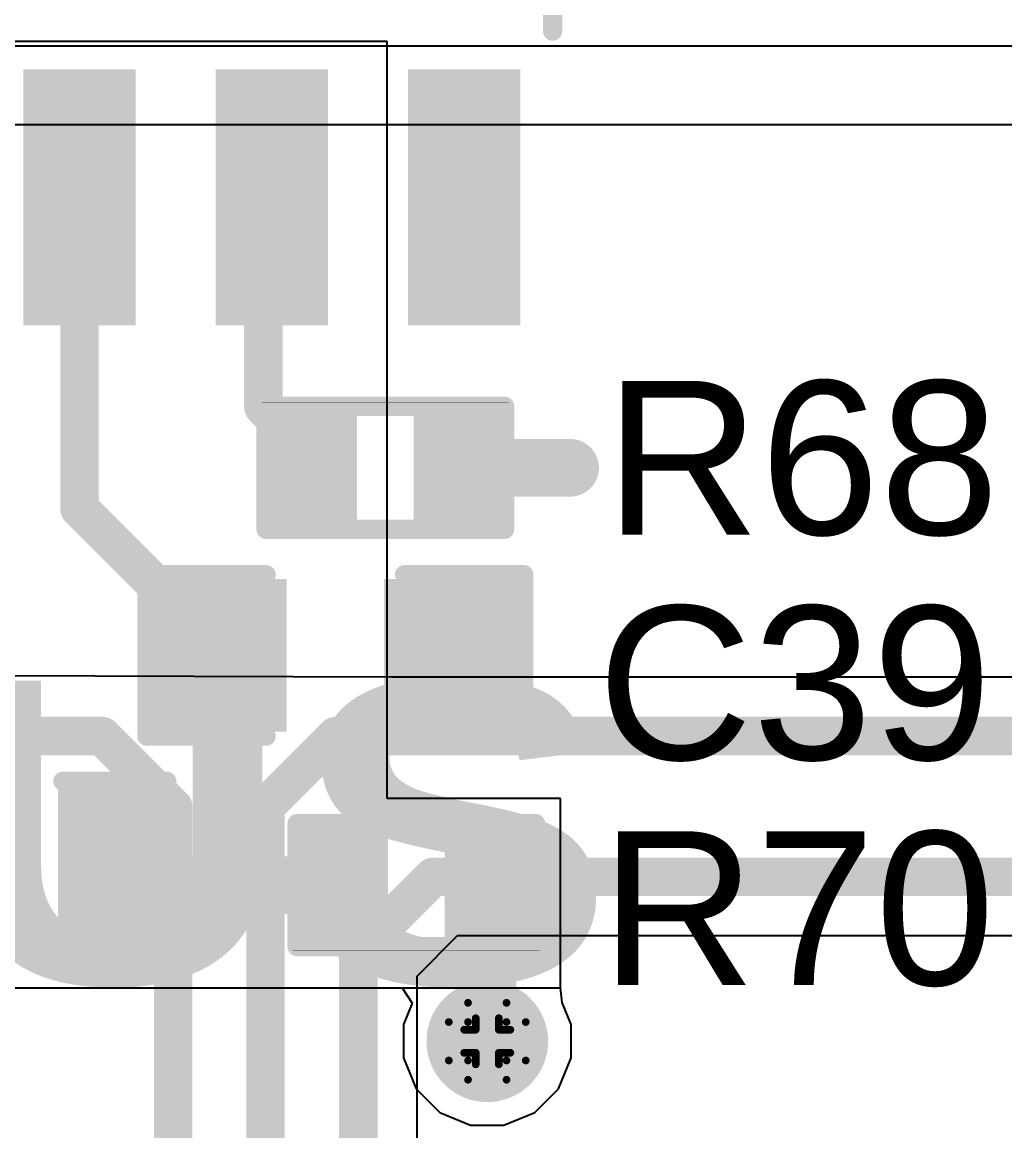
# Model space of a CAD drawing. Header units: inches. Extents: x -5 to 5258, y -4 to 5281.
# Drawn here: x 15.88 to 22.37, y 69.28 to 76.6 of the extents above; entities that cross this region are included whole.
import ezdxf

# ---------------------------------------------------------------- set-up
doc = ezdxf.new("R2010")
doc.units = ezdxf.units.IN
for name, color, linetype in [('Bottom Layer', 5, 'Continuous'), ('Bottom Solder', 6, 'Continuous'), ('Drill Drawing', 1, 'Continuous'), ('Top Layer', 1, 'Continuous'), ('Top Overlay', 2, 'Continuous'), ('Top Paste', 8, 'Continuous'), ('Top Solder', 216, 'Continuous'), ('Via Holes', 16, 'Continuous')]:
    doc.layers.add(name, color=color, linetype=linetype)
doc.styles.add('Arial', font='', dxfattribs={"height": 0.2})
doc.styles.add('Arial Black_Bold', font='', dxfattribs={"height": 0.2})
doc.styles.get('Arial').set_extended_font_data('Arial')
doc.styles.get('Arial Black_Bold').set_extended_font_data('Arial Black', bold=True)

# ---------------------------------------------------------------- blocks, each defined once
blk = doc.blocks.new('8_SO_P____P___5')
at = {"layer": 'Top Layer'}
for points in [[(-3.475, 0.935), (-1.925, 0.935), (-1.925, 0.335), (-3.475, 0.335)], [(-3.475, -0.335), (-1.925, -0.335), (-1.925, -0.935), (-3.475, -0.935)], [(-3.475, -1.605), (-1.925, -1.605), (-1.925, -2.205), (-3.475, -2.205)]]:
    blk.add_hatch(color=1, dxfattribs=at).paths.add_polyline_path(points)
at = {"layer": 'Top Paste'}
for points in [[(-3.475, 0.935), (-1.925, 0.935), (-1.925, 0.335), (-3.475, 0.335)], [(-3.475, -0.335), (-1.925, -0.335), (-1.925, -0.935), (-3.475, -0.935)], [(-3.475, -1.605), (-1.925, -1.605), (-1.925, -2.205), (-3.475, -2.205)]]:
    blk.add_hatch(color=8, dxfattribs=at).paths.add_polyline_path(points)
at = {"layer": 'Top Solder'}
for points in [[(-3.545, 1.005), (-1.855, 1.005), (-1.855, 0.265), (-3.545, 0.265)], [(-3.545, -0.265), (-1.855, -0.265), (-1.855, -1.005), (-3.545, -1.005)], [(-3.545, -1.535), (-1.855, -1.535), (-1.855, -2.275), (-3.545, -2.275)]]:
    blk.add_hatch(color=216, dxfattribs=at).paths.add_polyline_path(points)
at = {"layer": 'Top Overlay'}
blk.add_lwpolyline([(-1.603, -2.4892, 0.127, 0.127, 0), (1.9022, -2.4892, 0.127, 0.127, 0)], format="xyseb", dxfattribs=at)
blk.add_lwpolyline([(-1.6347, -2.4892, 0.0635, 0.0635, 1), (-1.5712, -2.4892, 0.0635, 0.0635, 1)], format="xyseb", close=True, dxfattribs=at)
blk = doc.blocks.new('R___0402_22')
at = {"layer": 'Top Layer'}
for points in [[(-0.6985, -0.3175), (-0.6985, 0.3175), (-0.2413, 0.3175), (-0.2413, -0.3175)], [(0.2413, -0.3175), (0.2413, 0.3175), (0.6985, 0.3175), (0.6985, -0.3175)]]:
    blk.add_hatch(color=1, dxfattribs=at).paths.add_polyline_path(points)
at = {"layer": 'Top Paste'}
for points in [[(-0.6985, -0.3175), (-0.6985, 0.3175), (-0.2413, 0.3175), (-0.2413, -0.3175)], [(0.2413, -0.3175), (0.2413, 0.3175), (0.6985, 0.3175), (0.6985, -0.3175)]]:
    blk.add_hatch(color=8, dxfattribs=at).paths.add_polyline_path(points)
at = {"layer": 'Top Solder'}
for points in [[(-0.7535, -0.3725), (-0.7535, 0.3725), (-0.1863, 0.3725), (-0.1863, -0.3725)], [(0.1863, -0.3725), (0.1863, 0.3725), (0.7535, 0.3725), (0.7535, -0.3725)]]:
    blk.add_hatch(color=216, dxfattribs=at).paths.add_polyline_path(points)
at = {"layer": 'Top Overlay'}
for points in [[(-0.7874, 0.4064, 0.127, 0.127, 0), (0.7874, 0.4064, 0.127, 0.127, 0)], [(-0.7874, -0.4064, 0.127, 0.127, 0), (-0.7874, 0.4064, 0.127, 0.127, 0)], [(0.7874, -0.4064, 0.127, 0.127, 0), (0.7874, 0.4064, 0.127, 0.127, 0)], [(-0.7874, -0.4064, 0.127, 0.127, 0), (0.7874, -0.4064, 0.127, 0.127, 0)], [(-0.8128, -0.4318, 0.00323, 0.00323, 0), (0.8128, -0.4318, 0.00323, 0.00323, 0)]]:
    blk.add_lwpolyline(points, format="xyseb", dxfattribs=at)
for points in [[(-0.8191, 0.4064, 0.0635, 0.0635, 1), (-0.7556, 0.4064, 0.0635, 0.0635, 1)], [(-0.8191, 0.4064, 0.0635, 0.0635, 1), (-0.7556, 0.4064, 0.0635, 0.0635, 1)], [(0.7556, 0.4064, 0.0635, 0.0635, 1), (0.8191, 0.4064, 0.0635, 0.0635, 1)], [(0.7556, 0.4064, 0.0635, 0.0635, 1), (0.8191, 0.4064, 0.0635, 0.0635, 1)], [(-0.8191, -0.4064, 0.0635, 0.0635, 1), (-0.7556, -0.4064, 0.0635, 0.0635, 1)], [(-0.8191, -0.4064, 0.0635, 0.0635, 1), (-0.7556, -0.4064, 0.0635, 0.0635, 1)], [(0.7556, -0.4064, 0.0635, 0.0635, 1), (0.8191, -0.4064, 0.0635, 0.0635, 1)], [(0.7556, -0.4064, 0.0635, 0.0635, 1), (0.8191, -0.4064, 0.0635, 0.0635, 1)], [(-0.8136, -0.4318, 0.00161, 0.00161, 1), (-0.812, -0.4318, 0.00161, 0.00161, 1)], [(0.812, -0.4318, 0.00161, 0.00161, 1), (0.8136, -0.4318, 0.00161, 0.00161, 1)]]:
    blk.add_lwpolyline(points, format="xyseb", close=True, dxfattribs=at)
blk = doc.blocks.new('R___0402_24')
at = {"layer": 'Top Layer'}
for points in [[(-0.6985, -0.3175), (-0.6985, 0.3175), (-0.2413, 0.3175), (-0.2413, -0.3175)], [(0.2413, -0.3175), (0.2413, 0.3175), (0.6985, 0.3175), (0.6985, -0.3175)]]:
    blk.add_hatch(color=1, dxfattribs=at).paths.add_polyline_path(points)
at = {"layer": 'Top Paste'}
for points in [[(-0.6985, -0.3175), (-0.6985, 0.3175), (-0.2413, 0.3175), (-0.2413, -0.3175)], [(0.2413, -0.3175), (0.2413, 0.3175), (0.6985, 0.3175), (0.6985, -0.3175)]]:
    blk.add_hatch(color=8, dxfattribs=at).paths.add_polyline_path(points)
at = {"layer": 'Top Solder'}
for points in [[(-0.7535, -0.3725), (-0.7535, 0.3725), (-0.1863, 0.3725), (-0.1863, -0.3725)], [(0.1863, -0.3725), (0.1863, 0.3725), (0.7535, 0.3725), (0.7535, -0.3725)]]:
    blk.add_hatch(color=216, dxfattribs=at).paths.add_polyline_path(points)
at = {"layer": 'Top Overlay'}
for points in [[(0.7874, 0.4064, 0.127, 0.127, 0), (-0.7874, 0.4064, 0.127, 0.127, 0)], [(-0.7874, 0.4064, 0.127, 0.127, 0), (-0.7874, -0.4064, 0.127, 0.127, 0)], [(0.7874, 0.4064, 0.127, 0.127, 0), (0.7874, -0.4064, 0.127, 0.127, 0)], [(0.7874, -0.4064, 0.127, 0.127, 0), (-0.7874, -0.4064, 0.127, 0.127, 0)], [(0.8128, -0.4318, 0.00323, 0.00323, 0), (-0.8128, -0.4318, 0.00323, 0.00323, 0)]]:
    blk.add_lwpolyline(points, format="xyseb", dxfattribs=at)
for points in [[(-0.8191, 0.4064, 0.0635, 0.0635, 1), (-0.7556, 0.4064, 0.0635, 0.0635, 1)], [(-0.8191, 0.4064, 0.0635, 0.0635, 1), (-0.7556, 0.4064, 0.0635, 0.0635, 1)], [(0.7556, 0.4064, 0.0635, 0.0635, 1), (0.8191, 0.4064, 0.0635, 0.0635, 1)], [(0.7556, 0.4064, 0.0635, 0.0635, 1), (0.8191, 0.4064, 0.0635, 0.0635, 1)], [(-0.8191, -0.4064, 0.0635, 0.0635, 1), (-0.7556, -0.4064, 0.0635, 0.0635, 1)], [(-0.8191, -0.4064, 0.0635, 0.0635, 1), (-0.7556, -0.4064, 0.0635, 0.0635, 1)], [(0.7556, -0.4064, 0.0635, 0.0635, 1), (0.8191, -0.4064, 0.0635, 0.0635, 1)], [(0.7556, -0.4064, 0.0635, 0.0635, 1), (0.8191, -0.4064, 0.0635, 0.0635, 1)], [(-0.8136, -0.4318, 0.00161, 0.00161, 1), (-0.812, -0.4318, 0.00161, 0.00161, 1)], [(0.812, -0.4318, 0.00161, 0.00161, 1), (0.8136, -0.4318, 0.00161, 0.00161, 1)]]:
    blk.add_lwpolyline(points, format="xyseb", close=True, dxfattribs=at)
blk = doc.blocks.new('LED_0603_92')
at = {"layer": 'Top Layer'}
for points in [[(-1, 0.5), (-0.5, 0.5), (-0.5, -0.5), (-1, -0.5)], [(0.5, 0.5), (1, 0.5), (1, -0.5), (0.5, -0.5)]]:
    blk.add_hatch(color=1, dxfattribs=at).paths.add_polyline_path(points)
at = {"layer": 'Top Overlay'}
blk.add_hatch(color=2, dxfattribs=at).paths.add_polyline_path([(1.1175, -0.6603), (1.7525, -0.6603), (1.7525, 0.6605), (1.1175, 0.6605)])
at = {"layer": 'Top Paste'}
for points in [[(-1, 0.5), (-0.5, 0.5), (-0.5, -0.5), (-1, -0.5)], [(0.5, 0.5), (1, 0.5), (1, -0.5), (0.5, -0.5)]]:
    blk.add_hatch(color=8, dxfattribs=at).paths.add_polyline_path(points)
at = {"layer": 'Top Solder'}
for points in [[(-1.1016, 0.6016), (-0.3984, 0.6016), (-0.3984, -0.6016), (-1.1016, -0.6016)], [(0.3984, 0.6016), (1.1016, 0.6016), (1.1016, -0.6016), (0.3984, -0.6016)]]:
    blk.add_hatch(color=216, dxfattribs=at).paths.add_polyline_path(points)
at = {"layer": 'Top Overlay'}
for points in [[(-0.4318, 0.6096, 0.127, 0.127, 0), (-1.1176, 0.6096, 0.127, 0.127, 0)], [(-1.1176, 0.6096, 0.127, 0.127, 0), (-1.1176, -0.6096, 0.127, 0.127, 0)], [(1.1176, 0.6096, 0.127, 0.127, 0), (0.4318, 0.6096, 0.127, 0.127, 0)], [(1.1176, 0.6096, 0.127, 0.127, 0), (1.1176, -0.6096, 0.127, 0.127, 0)], [(-0.4318, -0.6096, 0.127, 0.127, 0), (-1.1176, -0.6096, 0.127, 0.127, 0)], [(1.1176, -0.6096, 0.127, 0.127, 0), (0.4318, -0.6096, 0.127, 0.127, 0)]]:
    blk.add_lwpolyline(points, format="xyseb", dxfattribs=at)
for points in [[(-1.1494, 0.6096, 0.0635, 0.0635, 1), (-1.0858, 0.6096, 0.0635, 0.0635, 1)], [(-1.1494, 0.6096, 0.0635, 0.0635, 1), (-1.0858, 0.6096, 0.0635, 0.0635, 1)], [(-0.4636, 0.6096, 0.0635, 0.0635, 1), (-0.4001, 0.6096, 0.0635, 0.0635, 1)], [(0.4001, 0.6096, 0.0635, 0.0635, 1), (0.4636, 0.6096, 0.0635, 0.0635, 1)], [(1.0859, 0.6096, 0.0635, 0.0635, 1), (1.1494, 0.6096, 0.0635, 0.0635, 1)], [(1.0859, 0.6096, 0.0635, 0.0635, 1), (1.1494, 0.6096, 0.0635, 0.0635, 1)], [(-1.1494, -0.6096, 0.0635, 0.0635, 1), (-1.0858, -0.6096, 0.0635, 0.0635, 1)], [(-1.1494, -0.6096, 0.0635, 0.0635, 1), (-1.0858, -0.6096, 0.0635, 0.0635, 1)], [(-0.4636, -0.6096, 0.0635, 0.0635, 1), (-0.4001, -0.6096, 0.0635, 0.0635, 1)], [(0.4001, -0.6096, 0.0635, 0.0635, 1), (0.4636, -0.6096, 0.0635, 0.0635, 1)], [(1.0859, -0.6096, 0.0635, 0.0635, 1), (1.1494, -0.6096, 0.0635, 0.0635, 1)], [(1.0859, -0.6096, 0.0635, 0.0635, 1), (1.1494, -0.6096, 0.0635, 0.0635, 1)]]:
    blk.add_lwpolyline(points, format="xyseb", close=True, dxfattribs=at)
blk = doc.blocks.new('C___0603_131')
at = {"layer": 'Top Layer'}
for points in [[(-0.381, 0.4445), (-0.381, -0.4445), (-1.143, -0.4445), (-1.143, 0.4445)], [(1.143, 0.4445), (1.143, -0.4445), (0.381, -0.4445), (0.381, 0.4445)]]:
    blk.add_hatch(color=1, dxfattribs=at).paths.add_polyline_path(points)
at = {"layer": 'Top Paste'}
for points in [[(-0.381, 0.4445), (-0.381, -0.4445), (-1.143, -0.4445), (-1.143, 0.4445)], [(1.143, 0.4445), (1.143, -0.4445), (0.381, -0.4445), (0.381, 0.4445)]]:
    blk.add_hatch(color=8, dxfattribs=at).paths.add_polyline_path(points)
at = {"layer": 'Top Solder'}
for points in [[(-0.321, 0.5045), (-0.321, -0.5045), (-1.203, -0.5045), (-1.203, 0.5045)], [(1.203, 0.5045), (1.203, -0.5045), (0.321, -0.5045), (0.321, 0.5045)]]:
    blk.add_hatch(color=216, dxfattribs=at).paths.add_polyline_path(points)
at = {"layer": 'Top Overlay'}
for points in [[(-0.4572, 0.5334, 0.127, 0.127, 0), (-1.2446, 0.5334, 0.127, 0.127, 0)], [(-1.2446, 0.5334, 0.127, 0.127, 0), (-1.2446, -0.5334, 0.127, 0.127, 0)], [(1.2446, 0.5334, 0.127, 0.127, 0), (0.4572, 0.5334, 0.127, 0.127, 0)], [(1.2446, 0.5334, 0.127, 0.127, 0), (1.2446, -0.5334, 0.127, 0.127, 0)], [(-0.4572, -0.5334, 0.127, 0.127, 0), (-1.2446, -0.5334, 0.127, 0.127, 0)], [(1.2446, -0.5334, 0.127, 0.127, 0), (0.4572, -0.5334, 0.127, 0.127, 0)]]:
    blk.add_lwpolyline(points, format="xyseb", dxfattribs=at)
for points in [[(-1.2764, 0.5334, 0.0635, 0.0635, 1), (-1.2128, 0.5334, 0.0635, 0.0635, 1)], [(-1.2764, 0.5334, 0.0635, 0.0635, 1), (-1.2128, 0.5334, 0.0635, 0.0635, 1)], [(-0.4889, 0.5334, 0.0635, 0.0635, 1), (-0.4254, 0.5334, 0.0635, 0.0635, 1)], [(0.4254, 0.5334, 0.0635, 0.0635, 1), (0.4889, 0.5334, 0.0635, 0.0635, 1)], [(1.2128, 0.5334, 0.0635, 0.0635, 1), (1.2764, 0.5334, 0.0635, 0.0635, 1)], [(1.2128, 0.5334, 0.0635, 0.0635, 1), (1.2764, 0.5334, 0.0635, 0.0635, 1)], [(-1.2764, -0.5334, 0.0635, 0.0635, 1), (-1.2128, -0.5334, 0.0635, 0.0635, 1)], [(-1.2764, -0.5334, 0.0635, 0.0635, 1), (-1.2128, -0.5334, 0.0635, 0.0635, 1)], [(-0.4889, -0.5334, 0.0635, 0.0635, 1), (-0.4254, -0.5334, 0.0635, 0.0635, 1)], [(0.4254, -0.5334, 0.0635, 0.0635, 1), (0.4889, -0.5334, 0.0635, 0.0635, 1)], [(1.2128, -0.5334, 0.0635, 0.0635, 1), (1.2764, -0.5334, 0.0635, 0.0635, 1)], [(1.2128, -0.5334, 0.0635, 0.0635, 1), (1.2764, -0.5334, 0.0635, 0.0635, 1)]]:
    blk.add_lwpolyline(points, format="xyseb", close=True, dxfattribs=at)

msp = doc.modelspace()

# ---------------------------------------------------------------- hatches: boundary and pattern name
at = {"layer": 'Bottom Layer'}
h = msp.add_hatch(color=5, dxfattribs=at)
edge = h.paths.add_edge_path()
edge.add_arc((18.9522, 69.8731), 0.3, 0, 360)
at = {"layer": 'Bottom Solder'}
h = msp.add_hatch(color=6, dxfattribs=at)
edge = h.paths.add_edge_path()
edge.add_arc((18.9522, 69.8731), 0.4016, 0, 360)
at = {"layer": 'Top Layer'}
h = msp.add_hatch(color=1, dxfattribs=at)
edge = h.paths.add_edge_path()
edge.add_arc((18.9522, 69.8731), 0.3, 0, 360)
at = {"layer": 'Top Solder'}
h = msp.add_hatch(color=216, dxfattribs=at)
edge = h.paths.add_edge_path()
edge.add_arc((18.9522, 69.8731), 0.4016, 0, 360)
at = {"layer": 'Via Holes'}
h = msp.add_hatch(color=7, dxfattribs=at)
edge = h.paths.add_edge_path()
edge.add_arc((18.9522, 69.8731), 0.15, 0, 360)

# ---------------------------------------------------------------- linework, layer by layer
at = {"layer": 'Bottom Layer'}
for p, q in [((37.201, 76.445), (4.623, 76.445)), ((4.623, 75.927), (62.8396, 75.927)), ((18.3221, 72.2777), (14.0812, 72.2927)), ((31.0862, 72.2777), (18.3221, 72.2777)), ((18.4895, 70.304), (18.7563, 70.5708)), ((18.7563, 70.5708), (31.0862, 70.5708)), ((18.4895, 54.9882), (18.4895, 70.304))]:
    msp.add_line(p, q, dxfattribs=at)
for points in [[(13.7013, 71.8893, 0.254, 0.254, 0), (16.4093, 71.8893, 0.254, 0.254, 0)], [(16.4093, 71.8893, 0.254, 0.254, 0), (16.8789, 71.4196, 0.254, 0.254, 0)], [(17.4881, 71.4238, 0.254, 0.254, 0), (17.9535, 71.8893, 0.254, 0.254, 0)], [(17.9535, 71.8893, 0.254, 0.254, 0), (31.4813, 71.8893, 0.254, 0.254, 0)], [(16.8789, 39.0633, 0.254, 0.254, 0), (16.8789, 71.4196, 0.254, 0.254, 0)], [(17.4881, 38.4765, 0.254, 0.254, 0), (17.4881, 71.4238, 0.254, 0.254, 0)], [(18.101, 70.4649, 0.254, 0.254, 0), (18.5954, 70.9593, 0.254, 0.254, 0)], [(18.5954, 70.9593, 0.254, 0.254, 0), (31.4813, 70.9593, 0.254, 0.254, 0)], [(18.101, 42.79, 0.254, 0.254, 0), (18.101, 70.4649, 0.254, 0.254, 0)]]:
    msp.add_lwpolyline(points, format="xyseb", dxfattribs=at)
for points in [[(16.3458, 71.8893, 0.127, 0.127, 1), (16.4728, 71.8893, 0.127, 0.127, 1)], [(16.3458, 71.8893, 0.127, 0.127, 1), (16.4728, 71.8893, 0.127, 0.127, 1)], [(17.89, 71.8893, 0.127, 0.127, 1), (18.017, 71.8893, 0.127, 0.127, 1)], [(17.89, 71.8893, 0.127, 0.127, 1), (18.017, 71.8893, 0.127, 0.127, 1)], [(16.8154, 71.4196, 0.127, 0.127, 1), (16.9424, 71.4196, 0.127, 0.127, 1)], [(16.8154, 71.4196, 0.127, 0.127, 1), (16.9424, 71.4196, 0.127, 0.127, 1)], [(17.4246, 71.4238, 0.127, 0.127, 1), (17.5516, 71.4238, 0.127, 0.127, 1)], [(17.4246, 71.4238, 0.127, 0.127, 1), (17.5516, 71.4238, 0.127, 0.127, 1)], [(18.5319, 70.9593, 0.127, 0.127, 1), (18.6589, 70.9593, 0.127, 0.127, 1)], [(18.5319, 70.9593, 0.127, 0.127, 1), (18.6589, 70.9593, 0.127, 0.127, 1)], [(18.0375, 70.4649, 0.127, 0.127, 1), (18.1645, 70.4649, 0.127, 0.127, 1)], [(18.0375, 70.4649, 0.127, 0.127, 1), (18.1645, 70.4649, 0.127, 0.127, 1)]]:
    msp.add_lwpolyline(points, format="xyseb", close=True, dxfattribs=at)
at = {"layer": 'Drill Drawing'}
for points in [[(18.8252, 70.0001, 0.0508, 0.0508, 0), (18.8252, 70.1271, 0.0508, 0.0508, 0)], [(18.8252, 70.1271, 0.0508, 0.0508, 0), (19.0792, 70.1271, 0.0508, 0.0508, 0)], [(19.0792, 70.0001, 0.0508, 0.0508, 0), (19.0792, 70.1271, 0.0508, 0.0508, 0)], [(18.6982, 69.7461, 0.0508, 0.0508, 0), (18.6982, 70.0001, 0.0508, 0.0508, 0)], [(18.6982, 70.0001, 0.0508, 0.0508, 0), (18.8252, 70.0001, 0.0508, 0.0508, 0)], [(18.876, 69.9493, 0.0508, 0.0508, 0), (18.876, 70.0255, 0.0508, 0.0508, 0)], [(18.876, 70.0255, 0.0508, 0.0508, 0), (19.0284, 70.0255, 0.0508, 0.0508, 0)], [(19.0284, 69.9493, 0.0508, 0.0508, 0), (19.0284, 70.0255, 0.0508, 0.0508, 0)], [(19.0792, 70.0001, 0.0508, 0.0508, 0), (19.2062, 70.0001, 0.0508, 0.0508, 0)], [(19.2062, 69.7461, 0.0508, 0.0508, 0), (19.2062, 70.0001, 0.0508, 0.0508, 0)], [(18.7998, 69.7969, 0.0508, 0.0508, 0), (18.7998, 69.9493, 0.0508, 0.0508, 0)], [(18.7998, 69.9493, 0.0508, 0.0508, 0), (18.876, 69.9493, 0.0508, 0.0508, 0)], [(19.0284, 69.9493, 0.0508, 0.0508, 0), (19.1046, 69.9493, 0.0508, 0.0508, 0)], [(19.1046, 69.7969, 0.0508, 0.0508, 0), (19.1046, 69.9493, 0.0508, 0.0508, 0)], [(18.7998, 69.7969, 0.0508, 0.0508, 0), (18.876, 69.7969, 0.0508, 0.0508, 0)], [(18.876, 69.7207, 0.0508, 0.0508, 0), (18.876, 69.7969, 0.0508, 0.0508, 0)], [(19.0284, 69.7969, 0.0508, 0.0508, 0), (19.1046, 69.7969, 0.0508, 0.0508, 0)], [(19.0284, 69.7207, 0.0508, 0.0508, 0), (19.0284, 69.7969, 0.0508, 0.0508, 0)], [(18.6982, 69.7461, 0.0508, 0.0508, 0), (18.8252, 69.7461, 0.0508, 0.0508, 0)], [(18.8252, 69.6191, 0.0508, 0.0508, 0), (18.8252, 69.7461, 0.0508, 0.0508, 0)], [(18.876, 69.7207, 0.0508, 0.0508, 0), (19.0284, 69.7207, 0.0508, 0.0508, 0)], [(19.0792, 69.7461, 0.0508, 0.0508, 0), (19.2062, 69.7461, 0.0508, 0.0508, 0)], [(19.0792, 69.6191, 0.0508, 0.0508, 0), (19.0792, 69.7461, 0.0508, 0.0508, 0)], [(18.8252, 69.6191, 0.0508, 0.0508, 0), (19.0792, 69.6191, 0.0508, 0.0508, 0)]]:
    msp.add_lwpolyline(points, format="xyseb", dxfattribs=at)
for points in [[(18.8125, 70.1271, 0.0254, 0.0254, 1), (18.8379, 70.1271, 0.0254, 0.0254, 1)], [(18.8125, 70.1271, 0.0254, 0.0254, 1), (18.8379, 70.1271, 0.0254, 0.0254, 1)], [(19.0665, 70.1271, 0.0254, 0.0254, 1), (19.0919, 70.1271, 0.0254, 0.0254, 1)], [(19.0665, 70.1271, 0.0254, 0.0254, 1), (19.0919, 70.1271, 0.0254, 0.0254, 1)], [(18.6855, 70.0001, 0.0254, 0.0254, 1), (18.7109, 70.0001, 0.0254, 0.0254, 1)], [(18.6855, 70.0001, 0.0254, 0.0254, 1), (18.7109, 70.0001, 0.0254, 0.0254, 1)], [(18.8125, 70.0001, 0.0254, 0.0254, 1), (18.8379, 70.0001, 0.0254, 0.0254, 1)], [(18.8125, 70.0001, 0.0254, 0.0254, 1), (18.8379, 70.0001, 0.0254, 0.0254, 1)], [(18.8633, 70.0255, 0.0254, 0.0254, 1), (18.8887, 70.0255, 0.0254, 0.0254, 1)], [(18.8633, 70.0255, 0.0254, 0.0254, 1), (18.8887, 70.0255, 0.0254, 0.0254, 1)], [(19.0157, 70.0255, 0.0254, 0.0254, 1), (19.0411, 70.0255, 0.0254, 0.0254, 1)], [(19.0157, 70.0255, 0.0254, 0.0254, 1), (19.0411, 70.0255, 0.0254, 0.0254, 1)], [(19.0665, 70.0001, 0.0254, 0.0254, 1), (19.0919, 70.0001, 0.0254, 0.0254, 1)], [(19.0665, 70.0001, 0.0254, 0.0254, 1), (19.0919, 70.0001, 0.0254, 0.0254, 1)], [(19.1935, 70.0001, 0.0254, 0.0254, 1), (19.2189, 70.0001, 0.0254, 0.0254, 1)], [(19.1935, 70.0001, 0.0254, 0.0254, 1), (19.2189, 70.0001, 0.0254, 0.0254, 1)], [(18.7871, 69.9493, 0.0254, 0.0254, 1), (18.8125, 69.9493, 0.0254, 0.0254, 1)], [(18.7871, 69.9493, 0.0254, 0.0254, 1), (18.8125, 69.9493, 0.0254, 0.0254, 1)], [(18.8633, 69.9493, 0.0254, 0.0254, 1), (18.8887, 69.9493, 0.0254, 0.0254, 1)], [(18.8633, 69.9493, 0.0254, 0.0254, 1), (18.8887, 69.9493, 0.0254, 0.0254, 1)], [(19.0157, 69.9493, 0.0254, 0.0254, 1), (19.0411, 69.9493, 0.0254, 0.0254, 1)], [(19.0157, 69.9493, 0.0254, 0.0254, 1), (19.0411, 69.9493, 0.0254, 0.0254, 1)], [(19.0919, 69.9493, 0.0254, 0.0254, 1), (19.1173, 69.9493, 0.0254, 0.0254, 1)], [(19.0919, 69.9493, 0.0254, 0.0254, 1), (19.1173, 69.9493, 0.0254, 0.0254, 1)], [(18.7871, 69.7969, 0.0254, 0.0254, 1), (18.8125, 69.7969, 0.0254, 0.0254, 1)], [(18.7871, 69.7969, 0.0254, 0.0254, 1), (18.8125, 69.7969, 0.0254, 0.0254, 1)], [(18.8633, 69.7969, 0.0254, 0.0254, 1), (18.8887, 69.7969, 0.0254, 0.0254, 1)], [(18.8633, 69.7969, 0.0254, 0.0254, 1), (18.8887, 69.7969, 0.0254, 0.0254, 1)], [(19.0157, 69.7969, 0.0254, 0.0254, 1), (19.0411, 69.7969, 0.0254, 0.0254, 1)], [(19.0157, 69.7969, 0.0254, 0.0254, 1), (19.0411, 69.7969, 0.0254, 0.0254, 1)], [(19.0919, 69.7969, 0.0254, 0.0254, 1), (19.1173, 69.7969, 0.0254, 0.0254, 1)], [(19.0919, 69.7969, 0.0254, 0.0254, 1), (19.1173, 69.7969, 0.0254, 0.0254, 1)], [(18.6855, 69.7461, 0.0254, 0.0254, 1), (18.7109, 69.7461, 0.0254, 0.0254, 1)], [(18.6855, 69.7461, 0.0254, 0.0254, 1), (18.7109, 69.7461, 0.0254, 0.0254, 1)], [(18.8125, 69.7461, 0.0254, 0.0254, 1), (18.8379, 69.7461, 0.0254, 0.0254, 1)], [(18.8125, 69.7461, 0.0254, 0.0254, 1), (18.8379, 69.7461, 0.0254, 0.0254, 1)], [(18.8633, 69.7207, 0.0254, 0.0254, 1), (18.8887, 69.7207, 0.0254, 0.0254, 1)], [(18.8633, 69.7207, 0.0254, 0.0254, 1), (18.8887, 69.7207, 0.0254, 0.0254, 1)], [(19.0157, 69.7207, 0.0254, 0.0254, 1), (19.0411, 69.7207, 0.0254, 0.0254, 1)], [(19.0157, 69.7207, 0.0254, 0.0254, 1), (19.0411, 69.7207, 0.0254, 0.0254, 1)], [(19.0665, 69.7461, 0.0254, 0.0254, 1), (19.0919, 69.7461, 0.0254, 0.0254, 1)], [(19.0665, 69.7461, 0.0254, 0.0254, 1), (19.0919, 69.7461, 0.0254, 0.0254, 1)], [(19.1935, 69.7461, 0.0254, 0.0254, 1), (19.2189, 69.7461, 0.0254, 0.0254, 1)], [(19.1935, 69.7461, 0.0254, 0.0254, 1), (19.2189, 69.7461, 0.0254, 0.0254, 1)], [(18.8125, 69.6191, 0.0254, 0.0254, 1), (18.8379, 69.6191, 0.0254, 0.0254, 1)], [(18.8125, 69.6191, 0.0254, 0.0254, 1), (18.8379, 69.6191, 0.0254, 0.0254, 1)], [(19.0665, 69.6191, 0.0254, 0.0254, 1), (19.0919, 69.6191, 0.0254, 0.0254, 1)], [(19.0665, 69.6191, 0.0254, 0.0254, 1), (19.0919, 69.6191, 0.0254, 0.0254, 1)]]:
    msp.add_lwpolyline(points, format="xyseb", close=True, dxfattribs=at)
at = {"layer": 'Top Layer'}
for p, q in [((18.2919, 76.4767), (14.4357, 76.4767)), ((18.2919, 76.4767), (14.4357, 76.4767)), ((18.2919, 71.476), (18.2919, 76.4767)), ((18.2919, 71.476), (18.2919, 76.4767)), ((19.4362, 71.476), (18.2919, 71.476)), ((19.4362, 71.476), (18.2919, 71.476)), ((19.4362, 70.2266), (19.4362, 71.476)), ((19.4362, 70.2266), (19.4362, 71.476)), ((14.4645, 70.2266), (19.4362, 70.2266)), ((15.526, 70.2266), (18.3894, 70.2266)), ((18.3894, 70.2266), (18.4569, 70.125)), ((19.4459, 70.129), (19.4362, 70.2266)), ((19.4362, 70.2266), (19.4362, 70.2266)), ((19.4362, 70.2266), (19.4362, 70.2266)), ((18.4569, 70.125), (18.3982, 69.9833)), ((19.5062, 69.9833), (19.4459, 70.129)), ((18.3982, 69.9833), (18.3982, 69.7629)), ((19.5062, 69.7629), (19.5062, 69.9833)), ((18.3982, 69.7629), (18.4825, 69.5593)), ((19.4219, 69.5593), (19.5062, 69.7629)), ((18.4825, 69.5593), (18.6384, 69.4035)), ((19.266, 69.4035), (19.4219, 69.5593)), ((18.6384, 69.4035), (18.842, 69.3191)), ((19.0624, 69.3191), (19.266, 69.4035)), ((18.842, 69.3191), (19.0624, 69.3191))]:
    msp.add_line(p, q, dxfattribs=at)
for points in [[(16.2597, 73.3913, 0.254, 0.254, 0), (16.2597, 75.4477, 0.254, 0.254, 0)], [(17.4739, 75.3919, 0.254, 0.254, 0), (17.5297, 75.4477, 0.254, 0.254, 0)], [(17.4739, 74.0632, 0.254, 0.254, 0), (17.4739, 75.3919, 0.254, 0.254, 0)], [(17.4739, 74.0632, 0.254, 0.254, 0), (17.6859, 73.8512, 0.254, 0.254, 0)], [(17.6859, 73.8512, 0.254, 0.254, 0), (17.7077, 73.8512, 0.254, 0.254, 0)], [(17.7077, 73.8512, 0.254, 0.254, 0), (17.8093, 73.7496, 0.254, 0.254, 0)], [(17.8093, 73.6607, 0.254, 0.254, 0), (17.8093, 73.7496, 0.254, 0.254, 0)], [(18.7491, 73.6607, 0.381, 0.381, 0), (19.499, 73.6607, 0.381, 0.381, 0)], [(16.2597, 73.3913, 0.254, 0.254, 0), (16.9121, 72.7389, 0.254, 0.254, 0)], [(16.9121, 72.7389, 0.254, 0.254, 0), (16.9331, 72.7389, 0.254, 0.254, 0)], [(16.9331, 72.7389, 0.254, 0.254, 0), (17.06, 72.612, 0.254, 0.254, 0)], [(17.06, 72.4391, 0.254, 0.254, 0), (17.06, 72.612, 0.254, 0.254, 0)], [(16.4685, 70.964, 0.381, 0.381, 0), (16.4685, 70.9806, 0.381, 0.381, 0)], [(16.4685, 70.964, 0.381, 0.381, 0), (16.528, 70.9045, 0.381, 0.381, 0)], [(16.528, 70.9045, 0.381, 0.381, 0), (17.8106, 70.9045, 0.381, 0.381, 0)], [(18.9529, 69.8738, 0.381, 0.381, 0), (18.9529, 70.9038, 0.381, 0.381, 0)]]:
    msp.add_lwpolyline(points, format="xyseb", dxfattribs=at)
for points in [[(16.1962, 75.4477, 0.127, 0.127, 1), (16.3232, 75.4477, 0.127, 0.127, 1)], [(17.4662, 75.4477, 0.127, 0.127, 1), (17.5932, 75.4477, 0.127, 0.127, 1)], [(17.4104, 75.3919, 0.127, 0.127, 1), (17.5374, 75.3919, 0.127, 0.127, 1)], [(17.4104, 75.3919, 0.127, 0.127, 1), (17.5374, 75.3919, 0.127, 0.127, 1)], [(17.4104, 74.0632, 0.127, 0.127, 1), (17.5374, 74.0632, 0.127, 0.127, 1)], [(17.4104, 74.0632, 0.127, 0.127, 1), (17.5374, 74.0632, 0.127, 0.127, 1)], [(17.6224, 73.8512, 0.127, 0.127, 1), (17.7494, 73.8512, 0.127, 0.127, 1)], [(17.6224, 73.8512, 0.127, 0.127, 1), (17.7494, 73.8512, 0.127, 0.127, 1)], [(17.6442, 73.8512, 0.127, 0.127, 1), (17.7712, 73.8512, 0.127, 0.127, 1)], [(17.6442, 73.8512, 0.127, 0.127, 1), (17.7712, 73.8512, 0.127, 0.127, 1)], [(17.7458, 73.7496, 0.127, 0.127, 1), (17.8728, 73.7496, 0.127, 0.127, 1)], [(17.7458, 73.7496, 0.127, 0.127, 1), (17.8728, 73.7496, 0.127, 0.127, 1)], [(18.6538, 73.6607, 0.1905, 0.1905, 1), (18.8443, 73.6607, 0.1905, 0.1905, 1)], [(19.4037, 73.6607, 0.1905, 0.1905, 1), (19.5942, 73.6607, 0.1905, 0.1905, 1)], [(17.7458, 73.6607, 0.127, 0.127, 1), (17.8728, 73.6607, 0.127, 0.127, 1)], [(16.1962, 73.3913, 0.127, 0.127, 1), (16.3232, 73.3913, 0.127, 0.127, 1)], [(16.1962, 73.3913, 0.127, 0.127, 1), (16.3232, 73.3913, 0.127, 0.127, 1)], [(16.8486, 72.7389, 0.127, 0.127, 1), (16.9756, 72.7389, 0.127, 0.127, 1)], [(16.8486, 72.7389, 0.127, 0.127, 1), (16.9756, 72.7389, 0.127, 0.127, 1)], [(16.8696, 72.7389, 0.127, 0.127, 1), (16.9966, 72.7389, 0.127, 0.127, 1)], [(16.8696, 72.7389, 0.127, 0.127, 1), (16.9966, 72.7389, 0.127, 0.127, 1)], [(16.9965, 72.612, 0.127, 0.127, 1), (17.1235, 72.612, 0.127, 0.127, 1)], [(16.9965, 72.612, 0.127, 0.127, 1), (17.1235, 72.612, 0.127, 0.127, 1)], [(16.9965, 72.4391, 0.127, 0.127, 1), (17.1235, 72.4391, 0.127, 0.127, 1)], [(16.3732, 70.9806, 0.1905, 0.1905, 1), (16.5637, 70.9806, 0.1905, 0.1905, 1)], [(16.3732, 70.964, 0.1905, 0.1905, 1), (16.5637, 70.964, 0.1905, 0.1905, 1)], [(16.3732, 70.964, 0.1905, 0.1905, 1), (16.5637, 70.964, 0.1905, 0.1905, 1)], [(16.4327, 70.9045, 0.1905, 0.1905, 1), (16.6232, 70.9045, 0.1905, 0.1905, 1)], [(16.4327, 70.9045, 0.1905, 0.1905, 1), (16.6232, 70.9045, 0.1905, 0.1905, 1)], [(17.7153, 70.9045, 0.1905, 0.1905, 1), (17.9058, 70.9045, 0.1905, 0.1905, 1)], [(18.8576, 70.9038, 0.1905, 0.1905, 1), (19.0481, 70.9038, 0.1905, 0.1905, 1)], [(18.8576, 69.8738, 0.1905, 0.1905, 1), (19.0481, 69.8738, 0.1905, 0.1905, 1)]]:
    msp.add_lwpolyline(points, format="xyseb", close=True, dxfattribs=at)

# ---------------------------------------------------------------- block references
for name, p, rotation in [('8_SO_P____P___5', (16.8947, 78.1477), 90), ('R___0402_24', (18.2791, 73.6606), 180), ('C___0603_131', (17.9491, 72.4214), 180), ('LED_0603_92', (15.7185, 70.9806), 180)]:
    msp.add_blockref(name, p, dxfattribs=dict(rotation=rotation))
msp.add_blockref('R___0402_22', (18.4837, 70.9045))

# ---------------------------------------------------------------- texts
at = {"layer": 'Top Overlay', "style": 'Arial'}
for s, p in [('R68', (19.7278, 73.219)), ('C39', (19.6794, 71.7325)), ('R70', (19.6998, 70.244))]:
    msp.add_text(s, height=1.016, dxfattribs=at).set_placement(p)
at = {"layer": 'Top Overlay', "style": 'Arial Black_Bold'}
msp.add_text('STATUS', height=2, rotation=360, dxfattribs=at).set_placement((7.005, 70.2558))

doc.saveas('drawing.dxf')
